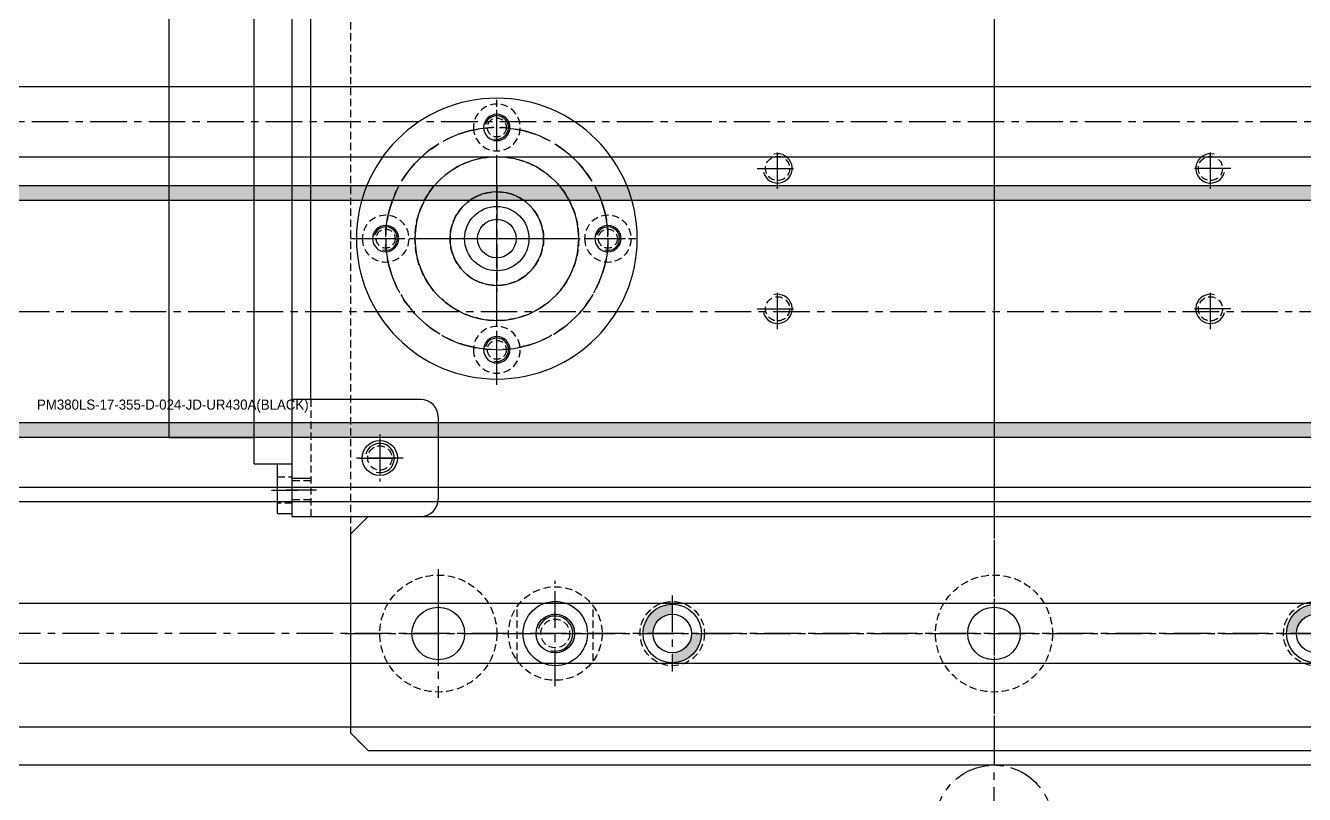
# Model space of a CAD drawing. Header units: inches. Extents: x 0 to 77285, y -118 to 40065.
# Drawn here: x 32642.1 to 32860.7, y 16500.6 to 16632 of the extents above; entities that cross this region are included whole.
import ezdxf
from ezdxf.enums import TextEntityAlignment as Align

# ---------------------------------------------------------------- set-up
doc = ezdxf.new("R2010")
doc.units = ezdxf.units.IN
doc.header["$LTSCALE"] = 5
doc.header["$MEASUREMENT"] = 0
doc.linetypes.add('CENTER', pattern=[2, 1.25, -0.25, 0.25, -0.25])
doc.linetypes.add('HIDDEN', pattern=[0.375, 0.25, -0.125])
for name, color, linetype in [('11', 1, 'CENTER'), ('22', 2, 'HIDDEN'), ('44', 4, 'Continuous'), ('55', 5, 'Continuous'), ('AREA-HAT', 7, 'Continuous'), ('B', 123, 'Continuous'), ('G', 231, 'Continuous'), ('T', 3, 'Continuous'), ('Y', 60, 'Continuous')]:
    doc.layers.add(name, color=color, linetype=linetype)
doc.styles.add('SCI', font='')
doc.styles.get('SCI').set_extended_font_data('Gulim')

# ---------------------------------------------------------------- blocks, each defined once
blk = doc.blocks.new('A$C70c684df')
for p, q in [((145, -285), (145, -11535)), ((190, -285), (190, -11535))]:
    blk.add_line(p, q)
at = {"layer": '11'}
blk.add_line((167.5, -285), (167.5, -11535), dxfattribs=at)
at = {"layer": 'B'}
for p, q in [((162.35, -285), (162.35, -11535)), ((172.65, -285), (172.65, -11535))]:
    blk.add_line(p, q, dxfattribs=at)
at = {"layer": 'G'}
blk.add_line((183.5, -285), (183.5, -11535), dxfattribs=at)
blk = doc.blocks.new('A$C0169098b')
at = {"layer": '11'}
blk.add_line((0, -60), (0, -70), dxfattribs=at)
blk.add_circle((0, -60), 10, dxfattribs=at)
blk = doc.blocks.new('A$C42c497e9')
blk.add_blockref('A$C0169098b', (0, 70))
blk = doc.blocks.new('A$C9b97bfdd')
h = blk.add_hatch(color=256)
h.dxf.hatch_style = 1
h.paths.add_polyline_path([(355, 21.5), (0, 21.5), (0, 19), (355, 19)])
h.paths.add_polyline_path([(355, -19), (0, -19), (0, -21.5), (355, -21.5)])
for p, q in [((355, 21.5), (0, 21.5)), ((355, 19), (0, 19)), ((355, -19), (0, -19)), ((355, -21.5), (0, -21.5))]:
    blk.add_line(p, q)
at = {"layer": '11'}
blk.add_line((376, 0), (-23, 0), dxfattribs=at)
at = {"layer": '44', "style": 'SCI'}
blk.add_text('PM380LS-17-355-D-024-JD-UR430A(BLACK)', height=1.7308, dxfattribs=at).set_placement((37.11, -15.87), align=Align.MIDDLE_CENTER)
blk = doc.blocks.new('A$C8ed1b21d')
blk.add_line((0, -285), (367, -285))
for radius in [5.5, 3.3]:
    blk.add_circle((98.5, -242.5, 0), radius)
at = {"layer": '11'}
for p, q in [((183.5, 1), (183.5, -286)), ((98.5, -233.5, 0), (98.5, -251.5, 0)), ((89.5, -242.5, 0), (107.5, -242.5, 0))]:
    blk.add_line(p, q, dxfattribs=at)
at = {"layer": '22'}
blk.add_circle((98.5, -242.5, 0), 8, dxfattribs=at)
blk = doc.blocks.new('A$Cb8b4a96a')
for p, q in [((0, 6), (367, 6)), ((0, -6), (367, -6))]:
    blk.add_line(p, q)
at = {"layer": '11'}
blk.add_line((-1, 0), (368, 0), dxfattribs=at)
blk = doc.blocks.new('A$Cabf963c1')
for p, q in [((-110, 184.5), (-110, -184.5)), ((-110, -184.5), (-107, -187.5)), ((-107, -187.5), (107, -187.5))]:
    blk.add_line(p, q)
for centre, radius in [((-85, -81, 0), 1.62), ((-85, -100, 0), 14), ((-37, -88, 0), 2.07), ((37, -88, 0), 2.07), ((-104, -100, 0), 1.62), ((-66, -100, 0), 1.62), ((-37, -112, 0), 2.07), ((37, -112, 0), 2.07), ((-85, -119, 0), 1.62), ((-105, -137.5, 0), 2.07), ((-95, -167.5, 0), 10), ((-75, -167.5), 8), ((0, -167.5), 10), ((-75, -167.5), 3.3)]:
    blk.add_circle(centre, radius)
at = {"layer": '11'}
for p, q in [((0, 188.5), (0, -188.5)), ((-85, -122, 0), (-85, -78, 0)), ((-37, -91.5, 0), (-37, -84.5, 0)), ((37, -91.5, 0), (37, -84.5, 0)), ((-40.5, -88, 0), (-33.5, -88, 0)), ((40.5, -88, 0), (33.5, -88, 0)), ((-107, -100, 0), (-63, -100, 0)), ((-37, -115.5, 0), (-37, -108.5, 0)), ((37, -115.5, 0), (37, -108.5, 0)), ((-40.5, -112, 0), (-33.5, -112, 0)), ((40.5, -112, 0), (33.5, -112, 0)), ((-105, -134, 0), (-105, -141, 0)), ((-108.5, -137.5, 0), (-101.5, -137.5, 0)), ((-95, -156.5, 0), (-95, -178.5, 0)), ((-75, -176.5), (-75, -158.5)), ((-111, -167.5), (111, -167.5))]:
    blk.add_line(p, q, dxfattribs=at)
blk.add_circle((-85, -100, 0), 19, dxfattribs=at)
at = {"layer": '22'}
blk.add_circle((-75, -167.5), 5.5, dxfattribs=at)
at = {"layer": 'T'}
for centre, radius, start, end in [((-85, -81, 0), 2, 255, 165), ((-37, -88, 0), 2.5, 195, 105), ((37, -88, 0), 2.5, 75, 345), ((-104, -100, 0), 2, 255, 165), ((-66, -100, 0), 2, 255, 165), ((-37, -112, 0), 2.5, 195, 105), ((37, -112, 0), 2.5, 75, 345), ((-85, -119, 0), 2, 255, 165), ((-105, -137.5, 0), 2.5, 255, 165)]:
    blk.add_arc(centre, radius, start, end, dxfattribs=at)
blk = doc.blocks.new('A$C8cd69f33')
for centre, radius in [((0, 0), 24), ((0, 19), 2.25), ((0, 0), 14), ((0, 0), 8), ((-19, 0), 2.25), ((19, 0), 2.25), ((0, -19), 2.25)]:
    blk.add_circle(centre, radius)
at = {"layer": '11'}
for p, q in [((0, 25), (0, -25)), ((-25, 0), (25, 0))]:
    blk.add_line(p, q, dxfattribs=at)
blk.add_circle((0, 0), 19, dxfattribs=at)
at = {"layer": '22'}
for centre in [(0, 19), (-19, 0), (19, 0), (0, -19)]:
    blk.add_circle(centre, 4, dxfattribs=at)
blk = doc.blocks.new('A$Cb7150516E')
for p, q in [((15, 100), (-7, 100)), ((15, 100), (11.8, 100)), ((11.8, 100), (11.8, 100)), ((15, 100), (15, -30)), ((-10, 83), (-10, 97)), ((-7, 80), (15, 80)), ((11.8, 80), (11.8, -10)), ((-7, -10), (15, -10)), ((-10, -13), (-10, -27)), ((15, -30), (-7, -30)), ((15, -30), (11.8, -30)), ((11.8, -30), (11.8, -30))]:
    blk.add_line(p, q)
for centre in [(0, 90), (0, -20)]:
    blk.add_circle(centre, 3)
for centre, start, end in [((-7, 97), 90, 180), ((-7, 83), 180, 270), ((-7, -13), 90, 180), ((-7, -27), 180, 270)]:
    blk.add_arc(centre, 3, start, end)
at = {"layer": '11'}
for p, q in [((10.8, 95.5), (16, 95.5)), ((0, 86), (0, 94)), ((-4, 90), (4, 90)), ((0, -16), (0, -24)), ((-4, -20), (4, -20)), ((10.8, -25.51), (16, -25.51))]:
    blk.add_line(p, q, dxfattribs=at)
at = {"layer": '22'}
for p, q in [((11.8, 80), (11.8, 100)), ((11.8, 97.12), (15, 97.12)), ((11.8, 93.88), (15, 93.88)), ((11.8, -30), (11.8, -10)), ((11.8, -23.88), (15, -23.88)), ((11.8, -27.13), (15, -27.13))]:
    blk.add_line(p, q, dxfattribs=at)
at = {"layer": 'T'}
for p, q in [((11.8, 97.5), (15, 97.5)), ((11.8, 93.5), (15, 93.5)), ((11.8, -23.51), (15, -23.51)), ((11.8, -27.51), (15, -27.51))]:
    blk.add_line(p, q, dxfattribs=at)
blk = doc.blocks.new('A$C09808f4cE')
for p, q in [((64.5, 0), (-64.5, 0)), ((56, -6.5), (56, 0)), ((64.5, -2.5), (64.5, 0)), ((-64.5, -2.5), (-64.5, 0)), ((-56, -6.5), (-56, 0)), ((-56, -2.5), (-64.5, -2.5)), ((64.5, -2.5), (56, -2.5)), ((56, -6.5), (-56, -6.5)), ((-54, -21), (-54, -6.5)), ((51.5, -21), (51.5, -6.5)), ((51.5, -21), (-54, -21))]:
    blk.add_line(p, q)
at = {"layer": '11'}
for p, q in [((-60.5, -3.5), (-60.5, 1)), ((60.5, -3.5), (60.5, 1))]:
    blk.add_line(p, q, dxfattribs=at)
at = {"layer": '22'}
for p, q in [((-62.75, -2.5), (-62.75, 0)), ((-58.25, 0), (-58.25, -2.5)), ((58.25, -2.5), (58.25, 0)), ((62.75, 0), (62.75, -2.5))]:
    blk.add_line(p, q, dxfattribs=at)
blk = doc.blocks.new('A$C08521c32')
at = {"layer": 'AREA-HAT'}
h = blk.add_hatch(color=256, dxfattribs=at)
h.dxf.hatch_style = 1
h.paths.add_polyline_path([(-55, 3.3), (-55, 5, 0.414214), (-60, 0), (-58.3, 0, -0.414214)])
h.paths.add_polyline_path([(-50, 0), (-51.7, 0, -0.414214), (-55, -3.3), (-55, -5, 0.414214)])
h = blk.add_hatch(color=256, dxfattribs=at)
h.dxf.hatch_style = 1
h.paths.add_polyline_path([(55, 3.3), (55, 5, 0.414214), (50, 0), (51.7, 0, -0.414214)])
h.paths.add_polyline_path([(60, 0), (58.3, 0, -0.414214), (55, -3.3), (55, -5, 0.414214)])
for p, q in [((-110, 17, 0), (-107, 20, 0)), ((-107, 20, 0), (107, 20, 0)), ((107, 20, 0), (110, 17, 0)), ((-110, 17, 0), (-110, -17, 0)), ((110, 17, 0), (110, -17, 0)), ((-110, -17, 0), (-107, -20, 0)), ((107, -20, 0), (110, -17, 0)), ((-107, -20, 0), (107, -20, 0))]:
    blk.add_line(p, q)
for centre, radius in [((-95, 0, 0), 4.5), ((-75, 0), 5.5), ((-55, 0, 0), 5), ((0, 0, 0), 4.5), ((55, 0, 0), 5), ((75, 0), 5.5), ((95, 0, 0), 4.5), ((-75, 0), 3.3), ((-55, 0, 0), 3.3), ((55, 0, 0), 3.3), ((75, 0), 3.3)]:
    blk.add_circle(centre, radius)
at = {"layer": '11'}
for p, q in [((0, 22.51, 0), (0, -22.49, 0)), ((-75, -9), (-75, 9)), ((75, -9), (75, 9)), ((-95, 5.5, 0), (-95, -5.5, 0)), ((-55, 6.5, 0), (-55, -6.5, 0)), ((55, 6.5, 0), (55, -6.5, 0)), ((95, 5.5, 0), (95, -5.5, 0)), ((-111, 0, 0), (111, 0, 0))]:
    blk.add_line(p, q, dxfattribs=at)
at = {"layer": '22'}
for centre, radius in [((-75, 0), 8), ((75, 0), 8), ((-55, 0, 0), 5.5), ((55, 0, 0), 5.5)]:
    blk.add_circle(centre, radius, dxfattribs=at)
blk = doc.blocks.new('A$Cbfa1360d')
for centre, radius in [((0, 0, 0), 8), ((0, 0), 2.46)]:
    blk.add_circle(centre, radius)
at = {"layer": '11'}
for p, q in [((0, -9, 0), (0, 9, 0)), ((-9, 0, 0), (9, 0, 0))]:
    blk.add_line(p, q, dxfattribs=at)
at = {"layer": '22'}
for p, q in [((-6.5, -4.66, 0), (-6.5, 4.66, 0)), ((6.5, -4.66, 0), (6.5, 4.66, 0))]:
    blk.add_line(p, q, dxfattribs=at)
at = {"layer": 'T'}
blk.add_arc((0, 0), 3, 255, 165, dxfattribs=at)
blk = doc.blocks.new('A$C740f11e8')
for name, p in [('A$C8ed1b21d', (-183.5, 142.5)), ('A$Cb8b4a96a', (-183.5, -80)), ('A$C08521c32', (0, -167.5))]:
    blk.add_blockref(name, p)
at = {"layer": '22'}
for name, p in [('A$Cabf963c1', (0, 0)), ('A$Cbfa1360d', (-75, -167.5, 0))]:
    blk.add_blockref(name, p, dxfattribs=at)
at = {"layer": '44', "xscale": -1, "rotation": 180}
blk.add_blockref('A$C8cd69f33', (-85, -100, 0), dxfattribs=at)
at = {"layer": '55', "rotation": 270}
blk.add_blockref('A$C09808f4cE', (-120, -82.49, 0), dxfattribs=at)
at = {"layer": '55'}
blk.add_blockref('A$C9b97bfdd', (-177.5, -112.5), dxfattribs=at)
at = {"layer": 'Y', "rotation": 180}
blk.add_blockref('A$Cb7150516E', (-105, -47.5, 0), dxfattribs=at)
blk = doc.blocks.new('A$Ca5de7116')
blk.add_blockref('A$C740f11e8', (0, 0))

msp = doc.modelspace()

# ---------------------------------------------------------------- block references
for name, p, rotation in [('A$C70c684df', (36979.6497809, 16695.55047629), 270), ('A$C42c497e9', (32807.6497809, 16505.55047629), 180)]:
    msp.add_blockref(name, p, dxfattribs=dict(rotation=rotation))
msp.add_blockref('A$Ca5de7116', (32807.6497809, 16695.55047629))

doc.saveas('drawing.dxf')
